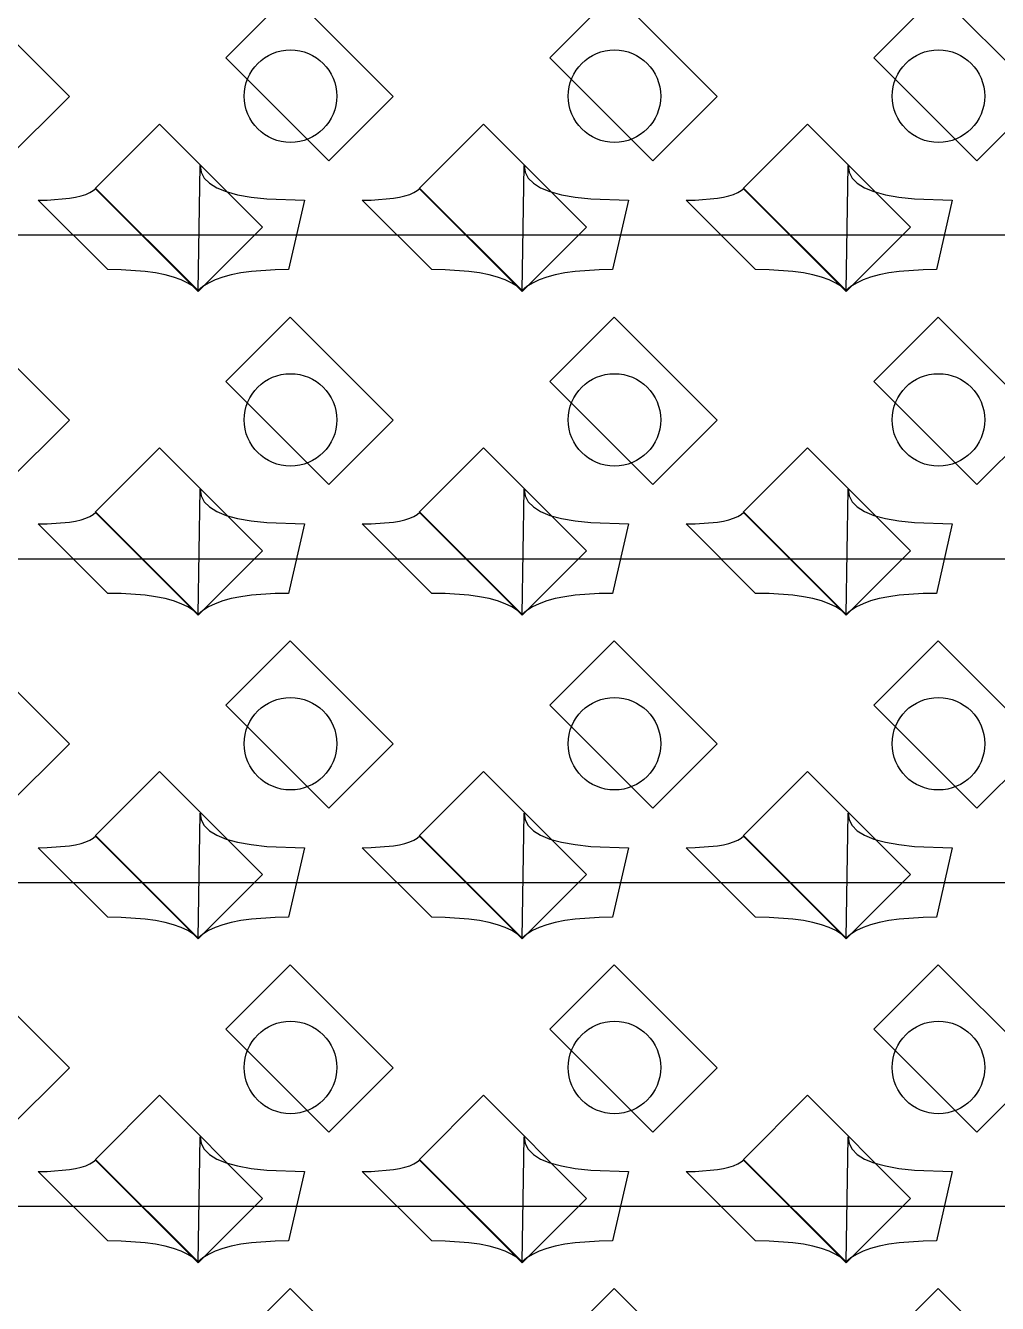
# Model space of a CAD drawing. Header units: inches. Extents: x 0.07 to 4.39, y 0.05 to 2.95.
# Drawn here: x 3.2928 to 3.5028, y 1.949 to 2.2253 of the extents above; entities that cross this region are included whole.
import ezdxf

# ---------------------------------------------------------------- set-up
doc = ezdxf.new("R2010")
doc.units = ezdxf.units.IN
doc.header["$MEASUREMENT"] = 0
doc.layers.add('Top Layer', color=1, linetype='Continuous')

# ---------------------------------------------------------------- blocks, each defined once
blk = doc.blocks.new('0805_P_______________169')
at = {"layer": 'Top Layer'}
for p, q in [((-0.03937, 0.01575), (-0.01969, 0.01575)), ((-0.03937, -0.01575), (-0.03937, 0.01575)), ((-0.01969, 0.01575), (-0.01969, -0.01575)), ((0.01969, 0.01575), (0.03937, 0.01575)), ((0.01969, -0.01575), (0.01969, 0.01575)), ((0.03937, 0.01575), (0.03937, -0.01575)), ((-0.01969, -0.01575), (-0.03937, -0.01575)), ((0.03937, -0.01575), (0.01969, -0.01575))]:
    blk.add_line(p, q, dxfattribs=at)
blk = doc.blocks.new('0805_P_______________170')
at = {"layer": 'Top Layer'}
for p, q in [((-0.03937, 0.01575), (-0.01969, 0.01575)), ((-0.03937, -0.01575), (-0.03937, 0.01575)), ((-0.01969, 0.01575), (-0.01969, -0.01575)), ((0.01969, 0.01575), (0.03937, 0.01575)), ((0.01969, -0.01575), (0.01969, 0.01575)), ((0.03937, 0.01575), (0.03937, -0.01575)), ((-0.01969, -0.01575), (-0.03937, -0.01575)), ((0.03937, -0.01575), (0.01969, -0.01575))]:
    blk.add_line(p, q, dxfattribs=at)
blk = doc.blocks.new('0805_P_______________171')
at = {"layer": 'Top Layer'}
for p, q in [((-0.03937, 0.01575), (-0.01969, 0.01575)), ((-0.03937, -0.01575), (-0.03937, 0.01575)), ((-0.01969, 0.01575), (-0.01969, -0.01575)), ((0.01969, 0.01575), (0.03937, 0.01575)), ((0.01969, -0.01575), (0.01969, 0.01575)), ((0.03937, 0.01575), (0.03937, -0.01575)), ((-0.01969, -0.01575), (-0.03937, -0.01575)), ((0.03937, -0.01575), (0.01969, -0.01575))]:
    blk.add_line(p, q, dxfattribs=at)
blk = doc.blocks.new('0805_P_______________172')
at = {"layer": 'Top Layer'}
for p, q in [((-0.03937, 0.01575), (-0.01969, 0.01575)), ((-0.03937, -0.01575), (-0.03937, 0.01575)), ((-0.01969, 0.01575), (-0.01969, -0.01575)), ((0.01969, 0.01575), (0.03937, 0.01575)), ((0.01969, -0.01575), (0.01969, 0.01575)), ((0.03937, 0.01575), (0.03937, -0.01575)), ((-0.01969, -0.01575), (-0.03937, -0.01575)), ((0.03937, -0.01575), (0.01969, -0.01575))]:
    blk.add_line(p, q, dxfattribs=at)
blk = doc.blocks.new('0805_P_______________209')
at = {"layer": 'Top Layer'}
for p, q in [((-0.03937, 0.01575), (-0.01969, 0.01575)), ((-0.03937, -0.01575), (-0.03937, 0.01575)), ((-0.01969, 0.01575), (-0.01969, -0.01575)), ((0.01969, 0.01575), (0.03937, 0.01575)), ((0.01969, -0.01575), (0.01969, 0.01575)), ((0.03937, 0.01575), (0.03937, -0.01575)), ((-0.01969, -0.01575), (-0.03937, -0.01575)), ((0.03937, -0.01575), (0.01969, -0.01575))]:
    blk.add_line(p, q, dxfattribs=at)
blk = doc.blocks.new('0805_P_______________210')
at = {"layer": 'Top Layer'}
for p, q in [((-0.03937, 0.01575), (-0.01969, 0.01575)), ((-0.03937, -0.01575), (-0.03937, 0.01575)), ((-0.01969, 0.01575), (-0.01969, -0.01575)), ((0.01969, 0.01575), (0.03937, 0.01575)), ((0.01969, -0.01575), (0.01969, 0.01575)), ((0.03937, 0.01575), (0.03937, -0.01575)), ((-0.01969, -0.01575), (-0.03937, -0.01575)), ((0.03937, -0.01575), (0.01969, -0.01575))]:
    blk.add_line(p, q, dxfattribs=at)
blk = doc.blocks.new('0805_P_______________211')
at = {"layer": 'Top Layer'}
for p, q in [((-0.03937, 0.01575), (-0.01969, 0.01575)), ((-0.03937, -0.01575), (-0.03937, 0.01575)), ((-0.01969, 0.01575), (-0.01969, -0.01575)), ((0.01969, 0.01575), (0.03937, 0.01575)), ((0.01969, -0.01575), (0.01969, 0.01575)), ((0.03937, 0.01575), (0.03937, -0.01575)), ((-0.01969, -0.01575), (-0.03937, -0.01575)), ((0.03937, -0.01575), (0.01969, -0.01575))]:
    blk.add_line(p, q, dxfattribs=at)
blk = doc.blocks.new('0805_P_______________212')
at = {"layer": 'Top Layer'}
for p, q in [((-0.03937, 0.01575), (-0.01969, 0.01575)), ((-0.03937, -0.01575), (-0.03937, 0.01575)), ((-0.01969, 0.01575), (-0.01969, -0.01575)), ((0.01969, 0.01575), (0.03937, 0.01575)), ((0.01969, -0.01575), (0.01969, 0.01575)), ((0.03937, 0.01575), (0.03937, -0.01575)), ((-0.01969, -0.01575), (-0.03937, -0.01575)), ((0.03937, -0.01575), (0.01969, -0.01575))]:
    blk.add_line(p, q, dxfattribs=at)
blk = doc.blocks.new('0805_P_______________249')
at = {"layer": 'Top Layer'}
for p, q in [((-0.03937, 0.01575), (-0.01969, 0.01575)), ((-0.03937, -0.01575), (-0.03937, 0.01575)), ((-0.01969, 0.01575), (-0.01969, -0.01575)), ((0.01969, 0.01575), (0.03937, 0.01575)), ((0.01969, -0.01575), (0.01969, 0.01575)), ((0.03937, 0.01575), (0.03937, -0.01575)), ((-0.01969, -0.01575), (-0.03937, -0.01575)), ((0.03937, -0.01575), (0.01969, -0.01575))]:
    blk.add_line(p, q, dxfattribs=at)
blk = doc.blocks.new('0805_P_______________250')
at = {"layer": 'Top Layer'}
for p, q in [((-0.03937, 0.01575), (-0.01969, 0.01575)), ((-0.03937, -0.01575), (-0.03937, 0.01575)), ((-0.01969, 0.01575), (-0.01969, -0.01575)), ((0.01969, 0.01575), (0.03937, 0.01575)), ((0.01969, -0.01575), (0.01969, 0.01575)), ((0.03937, 0.01575), (0.03937, -0.01575)), ((-0.01969, -0.01575), (-0.03937, -0.01575)), ((0.03937, -0.01575), (0.01969, -0.01575))]:
    blk.add_line(p, q, dxfattribs=at)
blk = doc.blocks.new('0805_P_______________251')
at = {"layer": 'Top Layer'}
for p, q in [((-0.03937, 0.01575), (-0.01969, 0.01575)), ((-0.03937, -0.01575), (-0.03937, 0.01575)), ((-0.01969, 0.01575), (-0.01969, -0.01575)), ((0.01969, 0.01575), (0.03937, 0.01575)), ((0.01969, -0.01575), (0.01969, 0.01575)), ((0.03937, 0.01575), (0.03937, -0.01575)), ((-0.01969, -0.01575), (-0.03937, -0.01575)), ((0.03937, -0.01575), (0.01969, -0.01575))]:
    blk.add_line(p, q, dxfattribs=at)
blk = doc.blocks.new('0805_P_______________252')
at = {"layer": 'Top Layer'}
for p, q in [((-0.03937, 0.01575), (-0.01969, 0.01575)), ((-0.03937, -0.01575), (-0.03937, 0.01575)), ((-0.01969, 0.01575), (-0.01969, -0.01575)), ((0.01969, 0.01575), (0.03937, 0.01575)), ((0.01969, -0.01575), (0.01969, 0.01575)), ((0.03937, 0.01575), (0.03937, -0.01575)), ((-0.01969, -0.01575), (-0.03937, -0.01575)), ((0.03937, -0.01575), (0.01969, -0.01575))]:
    blk.add_line(p, q, dxfattribs=at)
blk = doc.blocks.new('0805_P_______________289')
at = {"layer": 'Top Layer'}
for p, q in [((-0.03937, 0.01575), (-0.01969, 0.01575)), ((-0.03937, -0.01575), (-0.03937, 0.01575)), ((-0.01969, 0.01575), (-0.01969, -0.01575)), ((0.01969, 0.01575), (0.03937, 0.01575)), ((0.01969, -0.01575), (0.01969, 0.01575)), ((0.03937, 0.01575), (0.03937, -0.01575)), ((-0.01969, -0.01575), (-0.03937, -0.01575)), ((0.03937, -0.01575), (0.01969, -0.01575))]:
    blk.add_line(p, q, dxfattribs=at)
blk = doc.blocks.new('0805_P_______________290')
at = {"layer": 'Top Layer'}
for p, q in [((-0.03937, 0.01575), (-0.01969, 0.01575)), ((-0.03937, -0.01575), (-0.03937, 0.01575)), ((-0.01969, 0.01575), (-0.01969, -0.01575)), ((0.01969, 0.01575), (0.03937, 0.01575)), ((0.01969, -0.01575), (0.01969, 0.01575)), ((0.03937, 0.01575), (0.03937, -0.01575)), ((-0.01969, -0.01575), (-0.03937, -0.01575)), ((0.03937, -0.01575), (0.01969, -0.01575))]:
    blk.add_line(p, q, dxfattribs=at)
blk = doc.blocks.new('0805_P_______________291')
at = {"layer": 'Top Layer'}
for p, q in [((-0.03937, 0.01575), (-0.01969, 0.01575)), ((-0.03937, -0.01575), (-0.03937, 0.01575)), ((-0.01969, 0.01575), (-0.01969, -0.01575)), ((0.01969, 0.01575), (0.03937, 0.01575)), ((0.01969, -0.01575), (0.01969, 0.01575)), ((0.03937, 0.01575), (0.03937, -0.01575)), ((-0.01969, -0.01575), (-0.03937, -0.01575)), ((0.03937, -0.01575), (0.01969, -0.01575))]:
    blk.add_line(p, q, dxfattribs=at)
blk = doc.blocks.new('0805_P_______________292')
at = {"layer": 'Top Layer'}
for p, q in [((-0.03937, 0.01575), (-0.01969, 0.01575)), ((-0.03937, -0.01575), (-0.03937, 0.01575)), ((-0.01969, 0.01575), (-0.01969, -0.01575)), ((0.01969, 0.01575), (0.03937, 0.01575)), ((0.01969, -0.01575), (0.01969, 0.01575)), ((0.03937, 0.01575), (0.03937, -0.01575)), ((-0.01969, -0.01575), (-0.03937, -0.01575)), ((0.03937, -0.01575), (0.01969, -0.01575))]:
    blk.add_line(p, q, dxfattribs=at)
blk = doc.blocks.new('0805_P_______________329')
at = {"layer": 'Top Layer'}
for p, q in [((-0.03937, 0.01575), (-0.01969, 0.01575)), ((-0.03937, -0.01575), (-0.03937, 0.01575)), ((-0.01969, 0.01575), (-0.01969, -0.01575)), ((0.01969, 0.01575), (0.03937, 0.01575)), ((0.01969, -0.01575), (0.01969, 0.01575)), ((0.03937, 0.01575), (0.03937, -0.01575)), ((-0.01969, -0.01575), (-0.03937, -0.01575)), ((0.03937, -0.01575), (0.01969, -0.01575))]:
    blk.add_line(p, q, dxfattribs=at)
blk = doc.blocks.new('0805_P_______________330')
at = {"layer": 'Top Layer'}
for p, q in [((-0.03937, 0.01575), (-0.01969, 0.01575)), ((-0.03937, -0.01575), (-0.03937, 0.01575)), ((-0.01969, 0.01575), (-0.01969, -0.01575)), ((0.01969, 0.01575), (0.03937, 0.01575)), ((0.01969, -0.01575), (0.01969, 0.01575)), ((0.03937, 0.01575), (0.03937, -0.01575)), ((-0.01969, -0.01575), (-0.03937, -0.01575)), ((0.03937, -0.01575), (0.01969, -0.01575))]:
    blk.add_line(p, q, dxfattribs=at)
blk = doc.blocks.new('0805_P_______________331')
at = {"layer": 'Top Layer'}
for p, q in [((-0.03937, 0.01575), (-0.01969, 0.01575)), ((-0.03937, -0.01575), (-0.03937, 0.01575)), ((-0.01969, 0.01575), (-0.01969, -0.01575)), ((0.01969, 0.01575), (0.03937, 0.01575)), ((0.01969, -0.01575), (0.01969, 0.01575)), ((0.03937, 0.01575), (0.03937, -0.01575)), ((-0.01969, -0.01575), (-0.03937, -0.01575)), ((0.03937, -0.01575), (0.01969, -0.01575))]:
    blk.add_line(p, q, dxfattribs=at)
blk = doc.blocks.new('0805_P_______________332')
at = {"layer": 'Top Layer'}
for p, q in [((-0.03937, 0.01575), (-0.01969, 0.01575)), ((-0.03937, -0.01575), (-0.03937, 0.01575)), ((-0.01969, 0.01575), (-0.01969, -0.01575)), ((0.01969, 0.01575), (0.03937, 0.01575)), ((0.01969, -0.01575), (0.01969, 0.01575)), ((0.03937, 0.01575), (0.03937, -0.01575)), ((-0.01969, -0.01575), (-0.03937, -0.01575)), ((0.03937, -0.01575), (0.01969, -0.01575))]:
    blk.add_line(p, q, dxfattribs=at)

msp = doc.modelspace()

# ---------------------------------------------------------------- linework, layer by layer
at = {"layer": 'Top Layer'}
for p, q in [((3.33005, 2.16795), (3.33051, 2.195)), ((3.33051, 2.195), (3.33071, 2.19358)), ((3.40005, 2.16795), (3.40051, 2.195)), ((3.40051, 2.195), (3.40071, 2.19358)), ((3.47005, 2.16795), (3.47051, 2.195)), ((3.47051, 2.195), (3.47071, 2.19358)), ((3.33071, 2.19358), (3.33137, 2.1923)), ((3.33137, 2.1923), (3.33248, 2.19117)), ((3.33248, 2.19117), (3.33405, 2.1902)), ((3.40071, 2.19358), (3.40137, 2.1923)), ((3.40137, 2.1923), (3.40248, 2.19117)), ((3.40248, 2.19117), (3.40405, 2.1902)), ((3.47071, 2.19358), (3.47137, 2.1923)), ((3.47137, 2.1923), (3.47248, 2.19117)), ((3.47248, 2.19117), (3.47405, 2.1902)), ((3.30356, 2.18814), (3.30474, 2.18842)), ((3.30474, 2.18842), (3.30576, 2.18875)), ((3.30576, 2.18875), (3.30664, 2.18914)), ((3.30664, 2.18914), (3.30737, 2.18957)), ((3.30737, 2.18957), (3.30795, 2.19006)), ((3.30795, 2.19006), (3.33005, 2.16795)), ((3.33405, 2.1902), (3.33607, 2.18938)), ((3.33607, 2.18938), (3.33855, 2.1887)), ((3.33855, 2.1887), (3.34148, 2.18818)), ((3.37356, 2.18814), (3.37474, 2.18842)), ((3.37474, 2.18842), (3.37576, 2.18875)), ((3.37576, 2.18875), (3.37664, 2.18914)), ((3.37664, 2.18914), (3.37737, 2.18957)), ((3.37737, 2.18957), (3.37795, 2.19006)), ((3.37795, 2.19006), (3.40005, 2.16795)), ((3.40405, 2.1902), (3.40607, 2.18938)), ((3.40607, 2.18938), (3.40855, 2.1887)), ((3.40855, 2.1887), (3.41148, 2.18818)), ((3.44356, 2.18814), (3.44474, 2.18842)), ((3.44474, 2.18842), (3.44576, 2.18875)), ((3.44576, 2.18875), (3.44664, 2.18914)), ((3.44664, 2.18914), (3.44737, 2.18957)), ((3.44737, 2.18957), (3.44795, 2.19006)), ((3.44795, 2.19006), (3.47005, 2.16795)), ((3.47405, 2.1902), (3.47607, 2.18938)), ((3.47607, 2.18938), (3.47855, 2.1887)), ((3.47855, 2.1887), (3.48148, 2.18818)), ((3.29551, 2.1875), (3.29741, 2.18753)), ((3.31051, 2.1725), (3.29551, 2.1875)), ((3.29741, 2.18753), (3.30225, 2.18791)), ((3.30225, 2.18791), (3.30356, 2.18814)), ((3.34148, 2.18818), (3.34487, 2.1878)), ((3.34487, 2.1878), (3.35301, 2.1875)), ((3.35301, 2.1875), (3.3496, 2.1725)), ((3.36551, 2.1875), (3.36741, 2.18753)), ((3.38051, 2.1725), (3.36551, 2.1875)), ((3.36741, 2.18753), (3.37225, 2.18791)), ((3.37225, 2.18791), (3.37356, 2.18814)), ((3.41148, 2.18818), (3.41487, 2.1878)), ((3.41487, 2.1878), (3.42301, 2.1875)), ((3.42301, 2.1875), (3.4196, 2.1725)), ((3.43551, 2.1875), (3.43741, 2.18753)), ((3.45051, 2.1725), (3.43551, 2.1875)), ((3.43741, 2.18753), (3.44225, 2.18791)), ((3.44225, 2.18791), (3.44356, 2.18814)), ((3.48148, 2.18818), (3.48487, 2.1878)), ((3.48487, 2.1878), (3.49301, 2.1875)), ((3.49301, 2.1875), (3.4896, 2.1725)), ((3.18588, 2.18), (3.40005, 2.18)), ((3.40005, 2.18), (3.53588, 2.18)), ((3.3134, 2.17245), (3.31051, 2.1725)), ((3.31857, 2.17209), (3.3134, 2.17245)), ((3.32084, 2.17177), (3.31857, 2.17209)), ((3.3229, 2.17136), (3.32084, 2.17177)), ((3.33927, 2.17177), (3.33721, 2.17136)), ((3.34154, 2.17209), (3.33927, 2.17177)), ((3.34671, 2.17245), (3.34154, 2.17209)), ((3.3496, 2.1725), (3.34671, 2.17245)), ((3.3834, 2.17245), (3.38051, 2.1725)), ((3.38857, 2.17209), (3.3834, 2.17245)), ((3.39084, 2.17177), (3.38857, 2.17209)), ((3.3929, 2.17136), (3.39084, 2.17177)), ((3.40927, 2.17177), (3.40721, 2.17136)), ((3.41154, 2.17209), (3.40927, 2.17177)), ((3.41671, 2.17245), (3.41154, 2.17209)), ((3.4196, 2.1725), (3.41671, 2.17245)), ((3.4534, 2.17245), (3.45051, 2.1725)), ((3.45857, 2.17209), (3.4534, 2.17245)), ((3.46084, 2.17177), (3.45857, 2.17209)), ((3.4629, 2.17136), (3.46084, 2.17177)), ((3.47927, 2.17177), (3.47721, 2.17136)), ((3.48154, 2.17209), (3.47927, 2.17177)), ((3.48671, 2.17245), (3.48154, 2.17209)), ((3.4896, 2.1725), (3.48671, 2.17245)), ((3.32475, 2.17086), (3.3229, 2.17136)), ((3.32639, 2.17027), (3.32475, 2.17086)), ((3.32782, 2.16959), (3.32639, 2.17027)), ((3.32904, 2.16882), (3.32782, 2.16959)), ((3.33229, 2.16959), (3.33107, 2.16882)), ((3.33372, 2.17027), (3.33229, 2.16959)), ((3.33536, 2.17086), (3.33372, 2.17027)), ((3.33721, 2.17136), (3.33536, 2.17086)), ((3.39475, 2.17086), (3.3929, 2.17136)), ((3.39639, 2.17027), (3.39475, 2.17086)), ((3.39782, 2.16959), (3.39639, 2.17027)), ((3.39904, 2.16882), (3.39782, 2.16959)), ((3.40229, 2.16959), (3.40107, 2.16882)), ((3.40372, 2.17027), (3.40229, 2.16959)), ((3.40536, 2.17086), (3.40372, 2.17027)), ((3.40721, 2.17136), (3.40536, 2.17086)), ((3.46475, 2.17086), (3.4629, 2.17136)), ((3.46639, 2.17027), (3.46475, 2.17086)), ((3.46782, 2.16959), (3.46639, 2.17027)), ((3.46904, 2.16882), (3.46782, 2.16959)), ((3.47229, 2.16959), (3.47107, 2.16882)), ((3.47372, 2.17027), (3.47229, 2.16959)), ((3.47536, 2.17086), (3.47372, 2.17027)), ((3.47721, 2.17136), (3.47536, 2.17086)), ((3.33005, 2.16795), (3.32904, 2.16882)), ((3.33107, 2.16882), (3.33005, 2.16795)), ((3.40005, 2.16795), (3.39904, 2.16882)), ((3.40107, 2.16882), (3.40005, 2.16795)), ((3.47005, 2.16795), (3.46904, 2.16882)), ((3.47107, 2.16882), (3.47005, 2.16795)), ((3.33005, 2.09795), (3.33051, 2.125)), ((3.33051, 2.125), (3.33071, 2.12358)), ((3.40005, 2.09795), (3.40051, 2.125)), ((3.40051, 2.125), (3.40071, 2.12358)), ((3.47005, 2.09795), (3.47051, 2.125)), ((3.47051, 2.125), (3.47071, 2.12358)), ((3.33071, 2.12358), (3.33137, 2.1223)), ((3.33137, 2.1223), (3.33248, 2.12118)), ((3.40071, 2.12358), (3.40137, 2.1223)), ((3.40137, 2.1223), (3.40248, 2.12118)), ((3.47071, 2.12358), (3.47137, 2.1223)), ((3.47137, 2.1223), (3.47248, 2.12118)), ((3.30576, 2.11875), (3.30664, 2.11914)), ((3.30664, 2.11914), (3.30737, 2.11957)), ((3.30737, 2.11957), (3.30795, 2.12005)), ((3.30795, 2.12005), (3.33005, 2.09795)), ((3.33248, 2.12118), (3.33405, 2.1202)), ((3.33405, 2.1202), (3.33607, 2.11937)), ((3.33607, 2.11937), (3.33855, 2.1187)), ((3.37576, 2.11875), (3.37664, 2.11914)), ((3.37664, 2.11914), (3.37737, 2.11957)), ((3.37737, 2.11957), (3.37795, 2.12005)), ((3.37795, 2.12005), (3.40005, 2.09795)), ((3.40248, 2.12118), (3.40405, 2.1202)), ((3.40405, 2.1202), (3.40607, 2.11937)), ((3.40607, 2.11937), (3.40855, 2.1187)), ((3.44576, 2.11875), (3.44664, 2.11914)), ((3.44664, 2.11914), (3.44737, 2.11957)), ((3.44737, 2.11957), (3.44795, 2.12005)), ((3.44795, 2.12005), (3.47005, 2.09795)), ((3.47248, 2.12118), (3.47405, 2.1202)), ((3.47405, 2.1202), (3.47607, 2.11937)), ((3.47607, 2.11937), (3.47855, 2.1187)), ((3.29551, 2.1175), (3.29741, 2.11753)), ((3.31051, 2.1025), (3.29551, 2.1175)), ((3.29741, 2.11753), (3.30225, 2.11791)), ((3.30225, 2.11791), (3.30356, 2.11814)), ((3.30356, 2.11814), (3.30474, 2.11842)), ((3.30474, 2.11842), (3.30576, 2.11875)), ((3.33855, 2.1187), (3.34148, 2.11817)), ((3.34148, 2.11817), (3.34487, 2.1178)), ((3.34487, 2.1178), (3.35301, 2.1175)), ((3.35301, 2.1175), (3.3496, 2.1025)), ((3.36551, 2.1175), (3.36741, 2.11753)), ((3.38051, 2.1025), (3.36551, 2.1175)), ((3.36741, 2.11753), (3.37225, 2.11791)), ((3.37225, 2.11791), (3.37356, 2.11814)), ((3.37356, 2.11814), (3.37474, 2.11842)), ((3.37474, 2.11842), (3.37576, 2.11875)), ((3.40855, 2.1187), (3.41148, 2.11817)), ((3.41148, 2.11817), (3.41487, 2.1178)), ((3.41487, 2.1178), (3.42301, 2.1175)), ((3.42301, 2.1175), (3.4196, 2.1025)), ((3.43551, 2.1175), (3.43741, 2.11753)), ((3.45051, 2.1025), (3.43551, 2.1175)), ((3.43741, 2.11753), (3.44225, 2.11791)), ((3.44225, 2.11791), (3.44356, 2.11814)), ((3.44356, 2.11814), (3.44474, 2.11842)), ((3.44474, 2.11842), (3.44576, 2.11875)), ((3.47855, 2.1187), (3.48148, 2.11817)), ((3.48148, 2.11817), (3.48487, 2.1178)), ((3.48487, 2.1178), (3.49301, 2.1175)), ((3.49301, 2.1175), (3.4896, 2.1025)), ((3.18588, 2.11), (3.40005, 2.11)), ((3.40005, 2.11), (3.53588, 2.11)), ((3.3134, 2.10245), (3.31051, 2.1025)), ((3.31857, 2.10209), (3.3134, 2.10245)), ((3.32084, 2.10177), (3.31857, 2.10209)), ((3.3229, 2.10136), (3.32084, 2.10177)), ((3.32475, 2.10086), (3.3229, 2.10136)), ((3.32639, 2.10027), (3.32475, 2.10086)), ((3.32782, 2.09959), (3.32639, 2.10027)), ((3.33372, 2.10027), (3.33229, 2.09959)), ((3.33536, 2.10086), (3.33372, 2.10027)), ((3.33721, 2.10136), (3.33536, 2.10086)), ((3.33927, 2.10177), (3.33721, 2.10136)), ((3.34154, 2.10209), (3.33927, 2.10177)), ((3.34671, 2.10245), (3.34154, 2.10209)), ((3.3496, 2.1025), (3.34671, 2.10245)), ((3.3834, 2.10245), (3.38051, 2.1025)), ((3.38857, 2.10209), (3.3834, 2.10245)), ((3.39084, 2.10177), (3.38857, 2.10209)), ((3.3929, 2.10136), (3.39084, 2.10177)), ((3.39475, 2.10086), (3.3929, 2.10136)), ((3.39639, 2.10027), (3.39475, 2.10086)), ((3.39782, 2.09959), (3.39639, 2.10027)), ((3.40372, 2.10027), (3.40229, 2.09959)), ((3.40536, 2.10086), (3.40372, 2.10027)), ((3.40721, 2.10136), (3.40536, 2.10086)), ((3.40927, 2.10177), (3.40721, 2.10136)), ((3.41154, 2.10209), (3.40927, 2.10177)), ((3.41671, 2.10245), (3.41154, 2.10209)), ((3.4196, 2.1025), (3.41671, 2.10245)), ((3.4534, 2.10245), (3.45051, 2.1025)), ((3.45857, 2.10209), (3.4534, 2.10245)), ((3.46084, 2.10177), (3.45857, 2.10209)), ((3.4629, 2.10136), (3.46084, 2.10177)), ((3.46475, 2.10086), (3.4629, 2.10136)), ((3.46639, 2.10027), (3.46475, 2.10086)), ((3.46782, 2.09959), (3.46639, 2.10027)), ((3.47372, 2.10027), (3.47229, 2.09959)), ((3.47536, 2.10086), (3.47372, 2.10027)), ((3.47721, 2.10136), (3.47536, 2.10086)), ((3.47927, 2.10177), (3.47721, 2.10136)), ((3.48154, 2.10209), (3.47927, 2.10177)), ((3.48671, 2.10245), (3.48154, 2.10209)), ((3.4896, 2.1025), (3.48671, 2.10245)), ((3.32904, 2.09882), (3.32782, 2.09959)), ((3.33005, 2.09795), (3.32904, 2.09882)), ((3.33107, 2.09882), (3.33005, 2.09795)), ((3.33229, 2.09959), (3.33107, 2.09882)), ((3.39904, 2.09882), (3.39782, 2.09959)), ((3.40005, 2.09795), (3.39904, 2.09882)), ((3.40107, 2.09882), (3.40005, 2.09795)), ((3.40229, 2.09959), (3.40107, 2.09882)), ((3.46904, 2.09882), (3.46782, 2.09959)), ((3.47005, 2.09795), (3.46904, 2.09882)), ((3.47107, 2.09882), (3.47005, 2.09795)), ((3.47229, 2.09959), (3.47107, 2.09882)), ((3.33005, 2.02795), (3.33051, 2.055)), ((3.33051, 2.055), (3.33071, 2.05357)), ((3.33071, 2.05357), (3.33137, 2.0523)), ((3.40005, 2.02795), (3.40051, 2.055)), ((3.40051, 2.055), (3.40071, 2.05357)), ((3.40071, 2.05357), (3.40137, 2.0523)), ((3.47005, 2.02795), (3.47051, 2.055)), ((3.47051, 2.055), (3.47071, 2.05357)), ((3.47071, 2.05357), (3.47137, 2.0523)), ((3.33137, 2.0523), (3.33248, 2.05118)), ((3.33248, 2.05118), (3.33405, 2.0502)), ((3.33405, 2.0502), (3.33607, 2.04937)), ((3.40137, 2.0523), (3.40248, 2.05118)), ((3.40248, 2.05118), (3.40405, 2.0502)), ((3.40405, 2.0502), (3.40607, 2.04937)), ((3.47137, 2.0523), (3.47248, 2.05118)), ((3.47248, 2.05118), (3.47405, 2.0502)), ((3.47405, 2.0502), (3.47607, 2.04937)), ((3.29551, 2.0475), (3.29741, 2.04753)), ((3.31051, 2.0325), (3.29551, 2.0475)), ((3.29741, 2.04753), (3.30225, 2.04791)), ((3.30225, 2.04791), (3.30356, 2.04814)), ((3.30356, 2.04814), (3.30474, 2.04842)), ((3.30474, 2.04842), (3.30576, 2.04875)), ((3.30576, 2.04875), (3.30664, 2.04914)), ((3.30664, 2.04914), (3.30737, 2.04957)), ((3.30737, 2.04957), (3.30795, 2.05005)), ((3.30795, 2.05005), (3.33005, 2.02795)), ((3.33607, 2.04937), (3.33855, 2.0487)), ((3.33855, 2.0487), (3.34148, 2.04818)), ((3.34148, 2.04818), (3.34487, 2.0478)), ((3.34487, 2.0478), (3.35301, 2.0475)), ((3.35301, 2.0475), (3.3496, 2.0325)), ((3.36551, 2.0475), (3.36741, 2.04753)), ((3.38051, 2.0325), (3.36551, 2.0475)), ((3.36741, 2.04753), (3.37225, 2.04791)), ((3.37225, 2.04791), (3.37356, 2.04814)), ((3.37356, 2.04814), (3.37474, 2.04842)), ((3.37474, 2.04842), (3.37576, 2.04875)), ((3.37576, 2.04875), (3.37664, 2.04914)), ((3.37664, 2.04914), (3.37737, 2.04957)), ((3.37737, 2.04957), (3.37795, 2.05005)), ((3.37795, 2.05005), (3.40005, 2.02795)), ((3.40607, 2.04937), (3.40855, 2.0487)), ((3.40855, 2.0487), (3.41148, 2.04818)), ((3.41148, 2.04818), (3.41487, 2.0478)), ((3.41487, 2.0478), (3.42301, 2.0475)), ((3.42301, 2.0475), (3.4196, 2.0325)), ((3.43551, 2.0475), (3.43741, 2.04753)), ((3.45051, 2.0325), (3.43551, 2.0475)), ((3.43741, 2.04753), (3.44225, 2.04791)), ((3.44225, 2.04791), (3.44356, 2.04814)), ((3.44356, 2.04814), (3.44474, 2.04842)), ((3.44474, 2.04842), (3.44576, 2.04875)), ((3.44576, 2.04875), (3.44664, 2.04914)), ((3.44664, 2.04914), (3.44737, 2.04957)), ((3.44737, 2.04957), (3.44795, 2.05005)), ((3.44795, 2.05005), (3.47005, 2.02795)), ((3.47607, 2.04937), (3.47855, 2.0487)), ((3.47855, 2.0487), (3.48148, 2.04818)), ((3.48148, 2.04818), (3.48487, 2.0478)), ((3.48487, 2.0478), (3.49301, 2.0475)), ((3.49301, 2.0475), (3.4896, 2.0325)), ((3.12005, 2.04), (3.32588, 2.04)), ((3.32588, 2.04), (3.39588, 2.04)), ((3.39588, 2.04), (3.47005, 2.04)), ((3.47005, 2.04), (3.54006, 2.04)), ((3.3134, 2.03245), (3.31051, 2.0325)), ((3.31857, 2.03209), (3.3134, 2.03245)), ((3.32084, 2.03177), (3.31857, 2.03209)), ((3.3229, 2.03136), (3.32084, 2.03177)), ((3.32475, 2.03086), (3.3229, 2.03136)), ((3.32639, 2.03027), (3.32475, 2.03086)), ((3.33536, 2.03086), (3.33372, 2.03027)), ((3.33721, 2.03136), (3.33536, 2.03086)), ((3.33927, 2.03177), (3.33721, 2.03136)), ((3.34154, 2.03209), (3.33927, 2.03177)), ((3.34671, 2.03245), (3.34154, 2.03209)), ((3.3496, 2.0325), (3.34671, 2.03245)), ((3.3834, 2.03245), (3.38051, 2.0325)), ((3.38857, 2.03209), (3.3834, 2.03245)), ((3.39084, 2.03177), (3.38857, 2.03209)), ((3.3929, 2.03136), (3.39084, 2.03177)), ((3.39475, 2.03086), (3.3929, 2.03136)), ((3.39639, 2.03027), (3.39475, 2.03086)), ((3.40536, 2.03086), (3.40372, 2.03027)), ((3.40721, 2.03136), (3.40536, 2.03086)), ((3.40927, 2.03177), (3.40721, 2.03136)), ((3.41154, 2.03209), (3.40927, 2.03177)), ((3.41671, 2.03245), (3.41154, 2.03209)), ((3.4196, 2.0325), (3.41671, 2.03245)), ((3.4534, 2.03245), (3.45051, 2.0325)), ((3.45857, 2.03209), (3.4534, 2.03245)), ((3.46084, 2.03177), (3.45857, 2.03209)), ((3.4629, 2.03136), (3.46084, 2.03177)), ((3.46475, 2.03086), (3.4629, 2.03136)), ((3.46639, 2.03027), (3.46475, 2.03086)), ((3.47536, 2.03086), (3.47372, 2.03027)), ((3.47721, 2.03136), (3.47536, 2.03086)), ((3.47927, 2.03177), (3.47721, 2.03136)), ((3.48154, 2.03209), (3.47927, 2.03177)), ((3.48671, 2.03245), (3.48154, 2.03209)), ((3.4896, 2.0325), (3.48671, 2.03245)), ((3.32782, 2.02959), (3.32639, 2.03027)), ((3.32904, 2.02882), (3.32782, 2.02959)), ((3.33005, 2.02795), (3.32904, 2.02882)), ((3.33107, 2.02882), (3.33005, 2.02795)), ((3.33229, 2.02959), (3.33107, 2.02882)), ((3.33372, 2.03027), (3.33229, 2.02959)), ((3.39782, 2.02959), (3.39639, 2.03027)), ((3.39904, 2.02882), (3.39782, 2.02959)), ((3.40005, 2.02795), (3.39904, 2.02882)), ((3.40107, 2.02882), (3.40005, 2.02795)), ((3.40229, 2.02959), (3.40107, 2.02882)), ((3.40372, 2.03027), (3.40229, 2.02959)), ((3.46782, 2.02959), (3.46639, 2.03027)), ((3.46904, 2.02882), (3.46782, 2.02959)), ((3.47005, 2.02795), (3.46904, 2.02882)), ((3.47107, 2.02882), (3.47005, 2.02795)), ((3.47229, 2.02959), (3.47107, 2.02882)), ((3.47372, 2.03027), (3.47229, 2.02959)), ((3.33005, 1.95795), (3.33051, 1.985)), ((3.33051, 1.985), (3.33071, 1.98358)), ((3.40005, 1.95795), (3.40051, 1.985)), ((3.40051, 1.985), (3.40071, 1.98358)), ((3.47005, 1.95795), (3.47051, 1.985)), ((3.47051, 1.985), (3.47071, 1.98358)), ((3.33071, 1.98358), (3.33137, 1.9823)), ((3.33137, 1.9823), (3.33248, 1.98117)), ((3.33248, 1.98117), (3.33405, 1.9802)), ((3.40071, 1.98358), (3.40137, 1.9823)), ((3.40137, 1.9823), (3.40248, 1.98117)), ((3.40248, 1.98117), (3.40405, 1.9802)), ((3.47071, 1.98358), (3.47137, 1.9823)), ((3.47137, 1.9823), (3.47248, 1.98117)), ((3.47248, 1.98117), (3.47405, 1.9802)), ((3.30356, 1.97814), (3.30474, 1.97842)), ((3.30474, 1.97842), (3.30576, 1.97875)), ((3.30576, 1.97875), (3.30664, 1.97914)), ((3.30664, 1.97914), (3.30737, 1.97957)), ((3.30737, 1.97957), (3.30795, 1.98005)), ((3.30795, 1.98005), (3.33005, 1.95795)), ((3.33405, 1.9802), (3.33607, 1.97938)), ((3.33607, 1.97938), (3.33855, 1.9787)), ((3.33855, 1.9787), (3.34148, 1.97818)), ((3.37356, 1.97814), (3.37474, 1.97842)), ((3.37474, 1.97842), (3.37576, 1.97875)), ((3.37576, 1.97875), (3.37664, 1.97914)), ((3.37664, 1.97914), (3.37737, 1.97957)), ((3.37737, 1.97957), (3.37795, 1.98005)), ((3.37795, 1.98005), (3.40005, 1.95795)), ((3.40405, 1.9802), (3.40607, 1.97938)), ((3.40607, 1.97938), (3.40855, 1.9787)), ((3.40855, 1.9787), (3.41148, 1.97818)), ((3.44356, 1.97814), (3.44474, 1.97842)), ((3.44474, 1.97842), (3.44576, 1.97875)), ((3.44576, 1.97875), (3.44664, 1.97914)), ((3.44664, 1.97914), (3.44737, 1.97957)), ((3.44737, 1.97957), (3.44795, 1.98005)), ((3.44795, 1.98005), (3.47005, 1.95795)), ((3.47405, 1.9802), (3.47607, 1.97938)), ((3.47607, 1.97938), (3.47855, 1.9787)), ((3.47855, 1.9787), (3.48148, 1.97818)), ((3.29551, 1.9775), (3.29741, 1.97753)), ((3.31051, 1.9625), (3.29551, 1.9775)), ((3.29741, 1.97753), (3.30225, 1.97791)), ((3.30225, 1.97791), (3.30356, 1.97814)), ((3.34148, 1.97818), (3.34487, 1.9778)), ((3.34487, 1.9778), (3.35301, 1.9775)), ((3.35301, 1.9775), (3.3496, 1.9625)), ((3.36551, 1.9775), (3.36741, 1.97753)), ((3.38051, 1.9625), (3.36551, 1.9775)), ((3.36741, 1.97753), (3.37225, 1.97791)), ((3.37225, 1.97791), (3.37356, 1.97814)), ((3.41148, 1.97818), (3.41487, 1.9778)), ((3.41487, 1.9778), (3.42301, 1.9775)), ((3.42301, 1.9775), (3.4196, 1.9625)), ((3.43551, 1.9775), (3.43741, 1.97753)), ((3.45051, 1.9625), (3.43551, 1.9775)), ((3.43741, 1.97753), (3.44225, 1.97791)), ((3.44225, 1.97791), (3.44356, 1.97814)), ((3.48148, 1.97818), (3.48487, 1.9778)), ((3.48487, 1.9778), (3.49301, 1.9775)), ((3.49301, 1.9775), (3.4896, 1.9625)), ((3.25588, 1.97), (3.46588, 1.97)), ((3.46588, 1.97), (3.83, 1.97)), ((3.3134, 1.96245), (3.31051, 1.9625)), ((3.31857, 1.96209), (3.3134, 1.96245)), ((3.32084, 1.96177), (3.31857, 1.96209)), ((3.3229, 1.96136), (3.32084, 1.96177)), ((3.33927, 1.96177), (3.33721, 1.96136)), ((3.34154, 1.96209), (3.33927, 1.96177)), ((3.34671, 1.96245), (3.34154, 1.96209)), ((3.3496, 1.9625), (3.34671, 1.96245)), ((3.3834, 1.96245), (3.38051, 1.9625)), ((3.38857, 1.96209), (3.3834, 1.96245)), ((3.39084, 1.96177), (3.38857, 1.96209)), ((3.3929, 1.96136), (3.39084, 1.96177)), ((3.40927, 1.96177), (3.40721, 1.96136)), ((3.41154, 1.96209), (3.40927, 1.96177)), ((3.41671, 1.96245), (3.41154, 1.96209)), ((3.4196, 1.9625), (3.41671, 1.96245)), ((3.4534, 1.96245), (3.45051, 1.9625)), ((3.45857, 1.96209), (3.4534, 1.96245)), ((3.46084, 1.96177), (3.45857, 1.96209)), ((3.4629, 1.96136), (3.46084, 1.96177)), ((3.47927, 1.96177), (3.47721, 1.96136)), ((3.48154, 1.96209), (3.47927, 1.96177)), ((3.48671, 1.96245), (3.48154, 1.96209)), ((3.4896, 1.9625), (3.48671, 1.96245)), ((3.32475, 1.96086), (3.3229, 1.96136)), ((3.32639, 1.96027), (3.32475, 1.96086)), ((3.32782, 1.95959), (3.32639, 1.96027)), ((3.32904, 1.95882), (3.32782, 1.95959)), ((3.33229, 1.95959), (3.33107, 1.95882)), ((3.33372, 1.96027), (3.33229, 1.95959)), ((3.33536, 1.96086), (3.33372, 1.96027)), ((3.33721, 1.96136), (3.33536, 1.96086)), ((3.39475, 1.96086), (3.3929, 1.96136)), ((3.39639, 1.96027), (3.39475, 1.96086)), ((3.39782, 1.95959), (3.39639, 1.96027)), ((3.39904, 1.95882), (3.39782, 1.95959)), ((3.40229, 1.95959), (3.40107, 1.95882)), ((3.40372, 1.96027), (3.40229, 1.95959)), ((3.40536, 1.96086), (3.40372, 1.96027)), ((3.40721, 1.96136), (3.40536, 1.96086)), ((3.46475, 1.96086), (3.4629, 1.96136)), ((3.46639, 1.96027), (3.46475, 1.96086)), ((3.46782, 1.95959), (3.46639, 1.96027)), ((3.46904, 1.95882), (3.46782, 1.95959)), ((3.47229, 1.95959), (3.47107, 1.95882)), ((3.47372, 1.96027), (3.47229, 1.95959)), ((3.47536, 1.96086), (3.47372, 1.96027)), ((3.47721, 1.96136), (3.47536, 1.96086)), ((3.33005, 1.95795), (3.32904, 1.95882)), ((3.33107, 1.95882), (3.33005, 1.95795)), ((3.40005, 1.95795), (3.39904, 1.95882)), ((3.40107, 1.95882), (3.40005, 1.95795)), ((3.47005, 1.95795), (3.46904, 1.95882)), ((3.47107, 1.95882), (3.47005, 1.95795))]:
    msp.add_line(p, q, dxfattribs=at)
for centre in [(3.35, 2.21), (3.42, 2.21), (3.49, 2.21), (3.35, 2.14), (3.42, 2.14), (3.49, 2.14), (3.35, 2.07), (3.42, 2.07), (3.49, 2.07), (3.35, 2), (3.42, 2), (3.49, 2)]:
    msp.add_circle(centre, 0.01, dxfattribs=at)

# ---------------------------------------------------------------- block references
at = {"rotation": 45}
for name, p in [('0805_P_______________172', (3.305, 2.235)), ('0805_P_______________171', (3.375, 2.235)), ('0805_P_______________170', (3.445, 2.235)), ('0805_P_______________169', (3.515, 2.235)), ('0805_P_______________212', (3.305, 2.165)), ('0805_P_______________211', (3.375, 2.165)), ('0805_P_______________210', (3.445, 2.165)), ('0805_P_______________209', (3.515, 2.165)), ('0805_P_______________252', (3.305, 2.095)), ('0805_P_______________251', (3.375, 2.095)), ('0805_P_______________250', (3.445, 2.095)), ('0805_P_______________249', (3.515, 2.095)), ('0805_P_______________292', (3.305, 2.025)), ('0805_P_______________291', (3.375, 2.025)), ('0805_P_______________290', (3.445, 2.025)), ('0805_P_______________289', (3.515, 2.025)), ('0805_P_______________332', (3.305, 1.955)), ('0805_P_______________331', (3.375, 1.955)), ('0805_P_______________330', (3.445, 1.955)), ('0805_P_______________329', (3.515, 1.955))]:
    msp.add_blockref(name, p, dxfattribs=at)

doc.saveas('drawing.dxf')
